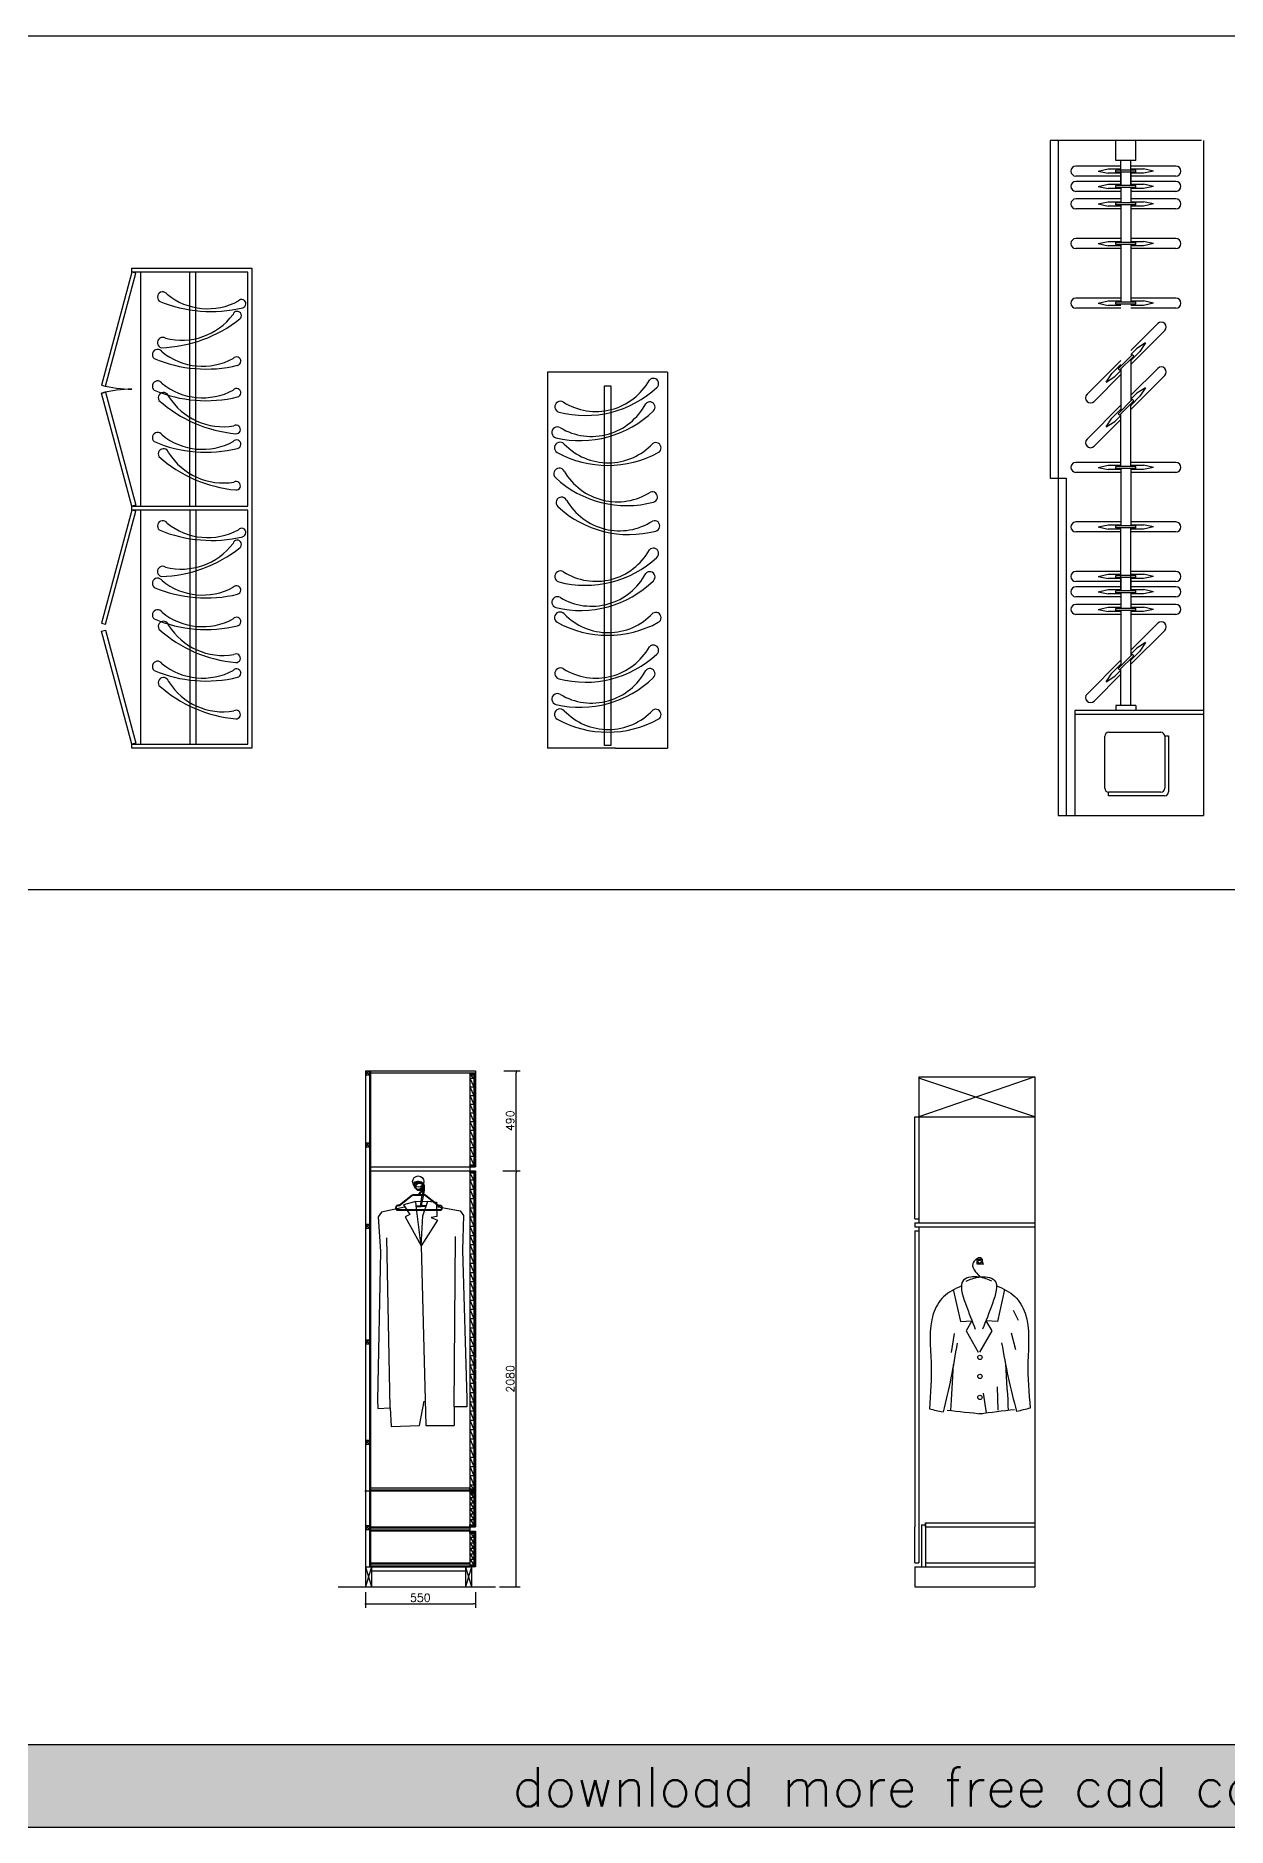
# Model space of a CAD drawing. Header units: millimetres. Extents: x 26866 to 57947, y 17126 to 36221.
# Drawn here: x 46070 to 52027, y 17126 to 26083 of the extents above; entities that cross this region are included whole.
import ezdxf

# ---------------------------------------------------------------- set-up
doc = ezdxf.new("R2010")
doc.units = ezdxf.units.MM
doc.layers.add('www.cad-blocks.net', color=7, linetype='Continuous')
doc.styles.add('ROMANS', font='romans.shx')
doc.styles.get("Standard").update_dxf_attribs({"font": 'arial.ttf'})
pattern_1 = [(45, (-34120.1517, 8833.268), (-2.24506403, 2.24506403), [])]
pattern_2 = [(45, (-9485.9012, -44453.6944), (-1.122532015, 1.122532015), [])]

# ---------------------------------------------------------------- blocks, each defined once
blk = doc.blocks.new('A$C41DA168A')
for p, q in [((151.4, 2380), (0, 1814.9)), ((19.3, 1809.8), (170.7, 2374.8)), ((151.4, 2380), (151.4, 2400)), ((151.4, 2400), (751.4, 2400)), ((731.4, 2380), (151.4, 2380)), ((170.7, 2374.8), (151.4, 2380)), ((196.6, 1210), (196.6, 2380)), ((441.4, 1210), (441.4, 2380)), ((471.4, 1210), (471.4, 2380)), ((731.4, 1210), (731.4, 2380)), ((751.4, 2400), (751.4, 0)), ((0, 1814.9), (19.3, 1809.8)), ((0, 1775.1), (19.3, 1780.2)), ((151.4, 1210), (0, 1775.1)), ((19.3, 1780.2), (170.7, 1215.2)), ((151.4, 1190), (0, 624.9)), ((19.3, 619.8), (170.7, 1184.8)), ((170.7, 1215.2), (151.4, 1210)), ((151.4, 1210), (731.4, 1210)), ((151.4, 1190), (151.4, 1210)), ((731.4, 1190), (151.4, 1190)), ((170.7, 1184.8), (151.4, 1190)), ((196.6, 20), (196.6, 1190)), ((441.4, 1190), (441.4, 20)), ((471.4, 1190), (471.4, 20)), ((731.4, 20), (731.4, 1190)), ((0, 624.9), (19.3, 619.8)), ((0, 585.1), (19.3, 590.2)), ((151.4, 20), (0, 585.1)), ((19.3, 590.2), (170.7, 25.2)), ((170.7, 25.2), (151.4, 20)), ((151.4, 0), (151.4, 20)), ((151.4, 20), (731.4, 20)), ((751.4, 0), (151.4, 0))]:
    blk.add_line(p, q)
for centre, radius, start, end in [((305.7, 2255.1), 26.3, 32.27517, 228.96506), ((530.9, 2518.7), 321.7, 230.8748, 298.39865), ((700.5, 2222.3), 21.4, 283.29422, 141.17028), ((548.2, 2849.7), 667, 247.08357, 283.63935), ((399.9, 2361), 321.7, 255.57974, 323.10358), ((677.9, 2162.6), 21.4, 307.99916, 165.87521), ((277.3, 2668.9), 667, 271.7885, 308.34429), ((280.2, 1967.6), 26.3, 32.27517, 228.96506), ((305.5, 2027.4), 26.3, 56.9801, 253.67), ((505.3, 2231.2), 321.7, 230.8748, 298.39865), ((522.6, 2562.2), 667, 247.08357, 283.63935), ((675, 1934.8), 21.4, 283.29422, 141.17028), ((151.4, 2380), 585, 255, 270), ((151.4, 1210), 585, 90, 105), ((280.2, 1809.7), 26.3, 32.27517, 228.96506), ((505.3, 2073.2), 321.7, 230.8748, 298.39865), ((675, 1776.9), 21.4, 283.29422, 141.17028), ((522.6, 2404.2), 667, 247.08357, 283.63935), ((309.6, 1752), 26.3, 13.45499, 210.14489), ((730.9, 2236.5), 667, 228.26339, 264.81917), ((607.8, 1928.8), 321.7, 212.05463, 279.57847), ((672.7, 1593.6), 21.4, 264.47404, 122.3501), ((280.2, 1552.2), 26.3, 32.27517, 228.96506), ((522.6, 2146.7), 667, 247.08357, 283.63935), ((505.3, 1815.7), 321.7, 230.8748, 298.39865), ((675, 1519.4), 21.4, 283.29422, 141.17028), ((309.6, 1470.8), 26.3, 13.45499, 210.14489), ((730.9, 1955.3), 667, 228.26339, 264.81917), ((607.8, 1647.6), 321.7, 212.05463, 279.57847), ((672.7, 1312.3), 21.4, 264.47404, 122.3501), ((305.7, 1111), 26.3, 32.27517, 228.96506), ((548.2, 1705.5), 667, 247.08357, 283.63935), ((530.9, 1374.6), 321.7, 230.8748, 298.39865), ((700.5, 1078.2), 21.4, 283.29422, 141.17028), ((277.3, 1524.8), 667, 271.7885, 308.34429), ((399.9, 1216.9), 321.7, 255.57974, 323.10358), ((677.9, 1018.5), 21.4, 307.99916, 165.87521), ((305.5, 883.3), 26.3, 56.9801, 253.67), ((280.2, 823.5), 26.3, 32.27517, 228.96506), ((505.3, 1087.1), 321.7, 230.8748, 298.39865), ((675, 790.7), 21.4, 283.29422, 141.17028), ((522.6, 1418), 667, 247.08357, 283.63935), ((280.2, 665.6), 26.3, 32.27517, 228.96506), ((522.6, 1260.1), 667, 247.08357, 283.63935), ((309.6, 607.9), 26.3, 13.45499, 210.14489), ((505.3, 929.1), 321.7, 230.8748, 298.39865), ((675, 632.8), 21.4, 283.29422, 141.17028), ((730.9, 1092.4), 667, 228.26339, 264.81917), ((607.8, 784.7), 321.7, 212.05463, 279.57847), ((672.7, 449.5), 21.4, 264.47404, 122.3501), ((280.2, 408.1), 26.3, 32.27517, 228.96506), ((522.6, 1002.6), 667, 247.08357, 283.63935), ((505.3, 671.6), 321.7, 230.8748, 298.39865), ((675, 375.3), 21.4, 283.29422, 141.17028), ((309.6, 326.7), 26.3, 13.45499, 210.14489), ((730.9, 811.2), 667, 228.26339, 264.81917), ((607.8, 503.5), 321.7, 212.05463, 279.57847), ((672.7, 168.2), 21.4, 264.47404, 122.3501)]:
    blk.add_arc(centre, radius, start, end)
blk = doc.blocks.new('A$C20D7642B')
for p, q in [((0, 1879.7), (0, 0)), ((600, 1879.7), (0, 1879.7)), ((285.2, 14), (285.2, 1812.3)), ((285.2, 1812.3), (316, 1812.3)), ((316, 1812.3), (316, 14)), ((600, 1879.7), (600, 0)), ((340, 0), (0, 0)), ((316, 14), (285.2, 14)), ((340, 0), (600, 0))]:
    blk.add_line(p, q)
for centre, radius, start, end in [((189.7, 2189.4), 526.2, 255.30638, 312.74923), ((242.6, 1988.3), 305.1, 237.78554, 330.91711), ((529.2, 1822.6), 26.4, 312.06888, 138.87685), ((64.5, 1707), 27.8, 56.33784, 252.73759), ((220.7, 1863.8), 305.1, 239.17077, 332.30233), ((511.2, 1705.1), 26.4, 313.4541, 140.26207), ((163, 2063.5), 526.2, 256.69161, 314.13445), ((49.5, 1578.3), 27.8, 57.72306, 254.12281), ((62.8, 1501.9), 27.8, 42.31003, 238.70978), ((303.8, 1731.6), 305.1, 223.75774, 316.8893), ((541.6, 1501.4), 26.4, 298.04107, 124.84904), ((301.2, 1939.5), 526.2, 241.27858, 298.72142), ((59.1, 1372.1), 27.8, 28.28014, 224.67989), ((396.5, 1738.9), 526.2, 227.24868, 284.69153), ((348.6, 1536.6), 305.1, 209.72784, 302.85941), ((70.6, 1227.4), 27.8, 28.28014, 224.67989), ((523.6, 1255.6), 26.4, 284.01118, 110.81915), ((408, 1594.2), 526.2, 227.24868, 284.69153), ((360, 1391.9), 305.1, 209.72784, 302.85941), ((535, 1110.9), 26.4, 284.01118, 110.81915), ((242.6, 1139.3), 305.1, 237.78554, 330.91711), ((529.2, 973.6), 26.4, 312.06888, 138.87685), ((189.7, 1340.3), 526.2, 255.30638, 312.74923), ((64.5, 857.9), 27.8, 56.33784, 252.73759), ((163, 1214.5), 526.2, 256.69161, 314.13445), ((220.7, 1014.8), 305.1, 239.17077, 332.30233), ((511.2, 856), 26.4, 313.4541, 140.26207), ((49.5, 729.2), 27.8, 57.72306, 254.12281), ((62.8, 652.8), 27.8, 42.31003, 238.70978), ((301.2, 1090.5), 526.2, 241.27858, 298.72142), ((303.8, 882.6), 305.1, 223.75774, 316.8893), ((541.6, 652.4), 26.4, 298.04107, 124.84904), ((189.7, 856), 526.2, 255.30638, 312.74923), ((242.6, 655), 305.1, 237.78554, 330.91711), ((529.2, 489.2), 26.4, 312.06888, 138.87685), ((64.5, 373.6), 27.8, 56.33784, 252.73759), ((220.7, 530.5), 305.1, 239.17077, 332.30233), ((511.2, 371.7), 26.4, 313.4541, 140.26207), ((49.5, 244.9), 27.8, 57.72306, 254.12281), ((163, 730.2), 526.2, 256.69161, 314.13445), ((62.8, 168.5), 27.8, 42.31003, 238.70978), ((303.8, 398.3), 305.1, 223.75774, 316.8893), ((541.6, 168), 26.4, 298.04107, 124.84904), ((301.2, 606.1), 526.2, 241.27858, 298.72142)]:
    blk.add_arc(centre, radius, start, end)
blk = doc.blocks.new('A$C58C54B33')
for p, q in [((0, 3373.7), (0, 1686.8)), ((755.9, 3373.7), (0, 3373.7)), ((40, 3373.7), (40, 0)), ((427.9, 3373.7), (327.9, 3373.7)), ((327.9, 3273.7), (327.9, 3373.7)), ((427.9, 3273.7), (427.9, 3373.7)), ((765.6, 3373.7), (765.6, 0)), ((352.9, 3246.6), (127.9, 3246.6)), ((239.3, 3221.6), (289.3, 3232.5)), ((289.3, 3232.5), (352.9, 3232.5)), ((427.9, 3273.7), (327.9, 3273.7)), ((427.9, 3226.6), (327.9, 3226.6)), ((327.9, 3216.6), (327.9, 3226.6)), ((352.9, 3150), (352.9, 3273.7)), ((402.9, 3150), (402.9, 3273.7)), ((627.9, 3246.6), (402.9, 3246.6)), ((402.9, 3232.5), (466.5, 3232.5)), ((427.9, 3216.6), (427.9, 3226.6)), ((516.5, 3221.6), (466.5, 3232.5)), ((352.9, 3196.6), (127.9, 3196.6)), ((352.9, 3170.1), (127.9, 3170.1)), ((239.3, 3221.6), (289.3, 3210.7)), ((239.3, 3145.1), (289.3, 3156.1)), ((239.3, 3145.1), (289.3, 3134.2)), ((352.9, 3210.7), (289.3, 3210.7)), ((289.3, 3156.1), (352.9, 3156.1)), ((427.9, 3216.6), (327.9, 3216.6)), ((427.9, 3150.1), (327.9, 3150.1)), ((327.9, 3140.1), (327.9, 3150.1)), ((427.9, 3140.1), (327.9, 3140.1)), ((352.9, 3216.6), (352.9, 3150.1)), ((352.9, 3140.1), (352.9, 3062.3)), ((402.9, 3216.6), (402.9, 3150.1)), ((466.5, 3210.7), (402.9, 3210.7)), ((627.9, 3196.6), (402.9, 3196.6)), ((627.9, 3170.1), (402.9, 3170.1)), ((402.9, 3156.1), (466.5, 3156.1)), ((402.9, 3140.1), (402.9, 3062.3)), ((427.9, 3140.1), (427.9, 3150.1)), ((516.5, 3221.6), (466.5, 3210.7)), ((516.5, 3145.1), (466.5, 3156.1)), ((516.5, 3145.1), (466.5, 3134.2)), ((352.9, 3120.1), (127.9, 3120.1)), ((352.9, 3082.3), (127.9, 3082.3)), ((239.3, 3057.3), (289.3, 3068.2)), ((239.3, 3057.3), (289.3, 3046.4)), ((352.9, 3134.2), (289.3, 3134.2)), ((289.3, 3068.2), (352.9, 3068.2)), ((352.9, 3046.4), (289.3, 3046.4)), ((427.9, 3062.3), (327.9, 3062.3)), ((327.9, 3052.3), (327.9, 3062.3)), ((427.9, 3052.3), (327.9, 3052.3)), ((352.9, 3052.3), (352.9, 2864)), ((466.5, 3134.2), (402.9, 3134.2)), ((627.9, 3120.1), (402.9, 3120.1)), ((627.9, 3082.3), (402.9, 3082.3)), ((402.9, 3068.2), (466.5, 3068.2)), ((402.9, 3052.3), (402.9, 2864)), ((466.5, 3046.4), (402.9, 3046.4)), ((427.9, 3052.3), (427.9, 3062.3)), ((516.5, 3057.3), (466.5, 3068.2)), ((516.5, 3057.3), (466.5, 3046.4)), ((352.9, 3032.3), (127.9, 3032.3)), ((627.9, 3032.3), (402.9, 3032.3)), ((352.9, 2884), (127.9, 2884)), ((239.3, 2859), (289.3, 2870)), ((289.3, 2870), (352.9, 2870)), ((627.9, 2884), (402.9, 2884)), ((402.9, 2870), (466.5, 2870)), ((516.5, 2859), (466.5, 2870)), ((352.9, 2834), (127.9, 2834)), ((239.3, 2859), (289.3, 2848.1)), ((352.9, 2848.1), (289.3, 2848.1)), ((427.9, 2864), (327.9, 2864)), ((327.9, 2854), (327.9, 2864)), ((427.9, 2854), (327.9, 2854)), ((352.9, 2854), (352.9, 2566.2)), ((402.9, 2854), (402.9, 2566.2)), ((466.5, 2848.1), (402.9, 2848.1)), ((627.9, 2834), (402.9, 2834)), ((427.9, 2854), (427.9, 2864)), ((516.5, 2859), (466.5, 2848.1)), ((352.9, 2586.2), (127.9, 2586.2)), ((352.9, 2536.2), (127.9, 2536.2)), ((239.3, 2561.2), (289.3, 2572.1)), ((239.3, 2561.2), (289.3, 2550.2)), ((289.3, 2572.1), (352.9, 2572.1)), ((352.9, 2550.2), (289.3, 2550.2)), ((327.9, 2556.2), (327.9, 2566.2)), ((427.9, 2566.2), (327.9, 2566.2)), ((427.9, 2556.2), (327.9, 2556.2)), ((627.9, 2586.2), (402.9, 2586.2)), ((402.9, 2572.1), (466.5, 2572.1)), ((466.5, 2550.2), (402.9, 2550.2)), ((627.9, 2536.2), (402.9, 2536.2)), ((427.9, 2556.2), (427.9, 2566.2)), ((516.5, 2561.2), (466.5, 2572.1)), ((516.5, 2561.2), (466.5, 2550.2)), ((537, 2459.1), (402.9, 2325)), ((572.4, 2423.8), (402.9, 2254.3)), ((402.9, 2305.1), (432.8, 2335)), ((475.9, 2362.7), (432.8, 2335)), ((475.9, 2362.7), (448.3, 2319.6)), ((352.9, 2275), (183.5, 2105.6)), ((307.6, 2209.8), (352.9, 2255.1)), ((409.7, 2303.6), (339, 2232.8)), ((416.8, 2296.5), (346.1, 2225.8)), ((448.3, 2319.6), (402.9, 2274.2)), ((402.9, 2282.6), (402.9, 2072.5)), ((416.8, 2296.5), (409.7, 2303.6)), ((352.9, 2204.3), (218.8, 2070.2)), ((279.9, 2166.7), (307.6, 2209.8)), ((279.9, 2166.7), (323, 2194.3)), ((352.9, 2224.2), (323, 2194.3)), ((346.1, 2225.8), (339, 2232.8)), ((352.9, 2232.6), (352.9, 2022.5)), ((537, 2234.9), (402.9, 2100.8)), ((572.4, 2199.5), (402.9, 2030)), ((409.7, 2079.3), (339, 2008.6)), ((416.8, 2072.2), (346.1, 2001.5)), ((402.9, 2080.9), (432.8, 2110.8)), ((448.3, 2095.3), (402.9, 2050)), ((416.8, 2072.2), (409.7, 2079.3)), ((475.9, 2138.4), (432.8, 2110.8)), ((475.9, 2138.4), (448.3, 2095.3)), ((352.9, 2050.8), (183.5, 1881.3)), ((352.9, 1980), (218.8, 1845.9)), ((279.9, 1942.4), (307.6, 1985.5)), ((307.6, 1985.5), (352.9, 2030.9)), ((352.9, 2000), (323, 1970)), ((346.1, 2001.5), (339, 2008.6)), ((352.9, 1745.1), (352.9, 2008.3)), ((402.9, 1745.1), (402.9, 2058.3)), ((279.9, 1942.4), (323, 1970)), ((352.9, 1765.1), (127.9, 1765.1)), ((352.9, 1715.1), (127.9, 1715.1)), ((239.3, 1740.1), (289.3, 1751.1)), ((239.3, 1740.1), (289.3, 1729.2)), ((289.3, 1751.1), (352.9, 1751.1)), ((352.9, 1729.2), (289.3, 1729.2)), ((427.9, 1745.1), (327.9, 1745.1)), ((327.9, 1735.1), (327.9, 1745.1)), ((427.9, 1735.1), (327.9, 1735.1)), ((352.9, 1735.1), (352.9, 1447.2)), ((627.9, 1765.1), (402.9, 1765.1)), ((402.9, 1751.1), (466.5, 1751.1)), ((402.9, 1735.1), (402.9, 1447.2)), ((466.5, 1729.2), (402.9, 1729.2)), ((627.9, 1715.1), (402.9, 1715.1)), ((427.9, 1735.1), (427.9, 1745.1)), ((516.5, 1740.1), (466.5, 1751.1)), ((516.5, 1740.1), (466.5, 1729.2)), ((0, 1686.8), (80, 1686.8)), ((80, 1686.8), (80, 0)), ((352.9, 1467.2), (127.9, 1467.2)), ((239.3, 1442.2), (289.3, 1453.2)), ((239.3, 1442.2), (289.3, 1431.3)), ((289.3, 1453.2), (352.9, 1453.2)), ((327.9, 1437.2), (327.9, 1447.2)), ((427.9, 1447.2), (327.9, 1447.2)), ((427.9, 1437.2), (327.9, 1437.2)), ((352.9, 1123), (352.9, 1437.2)), ((627.9, 1467.2), (402.9, 1467.2)), ((402.9, 1453.2), (466.5, 1453.2)), ((402.9, 1123), (402.9, 1437.2)), ((427.9, 1437.2), (427.9, 1447.2)), ((516.5, 1442.2), (466.5, 1453.2)), ((516.5, 1442.2), (466.5, 1431.3)), ((352.9, 1417.2), (127.9, 1417.2)), ((352.9, 1431.3), (289.3, 1431.3)), ((466.5, 1431.3), (402.9, 1431.3)), ((627.9, 1417.2), (402.9, 1417.2)), ((352.9, 1219.6), (127.9, 1219.6)), ((352.9, 1169.6), (127.9, 1169.6)), ((239.3, 1194.6), (289.3, 1205.5)), ((239.3, 1194.6), (289.3, 1183.7)), ((289.3, 1205.5), (352.9, 1205.5)), ((352.9, 1183.7), (289.3, 1183.7)), ((427.9, 1199.6), (327.9, 1199.6)), ((327.9, 1189.6), (327.9, 1199.6)), ((427.9, 1189.6), (327.9, 1189.6)), ((352.9, 1189.6), (352.9, 1123.1)), ((627.9, 1219.6), (402.9, 1219.6)), ((402.9, 1205.5), (466.5, 1205.5)), ((402.9, 1189.6), (402.9, 1123.1)), ((466.5, 1183.7), (402.9, 1183.7)), ((627.9, 1169.6), (402.9, 1169.6)), ((427.9, 1189.6), (427.9, 1199.6)), ((516.5, 1194.6), (466.5, 1205.5)), ((516.5, 1194.6), (466.5, 1183.7)), ((352.9, 1143.1), (127.9, 1143.1)), ((352.9, 1093.1), (127.9, 1093.1)), ((239.3, 1118.1), (289.3, 1129.1)), ((239.3, 1118.1), (289.3, 1107.2)), ((289.3, 1129.1), (352.9, 1129.1)), ((352.9, 1107.2), (289.3, 1107.2)), ((427.9, 1123.1), (327.9, 1123.1)), ((327.9, 1113.1), (327.9, 1123.1)), ((427.9, 1113.1), (327.9, 1113.1)), ((352.9, 1113.1), (352.9, 1035.3)), ((627.9, 1143.1), (402.9, 1143.1)), ((402.9, 1129.1), (466.5, 1129.1)), ((402.9, 1113.1), (402.9, 1035.3)), ((466.5, 1107.2), (402.9, 1107.2)), ((627.9, 1093.1), (402.9, 1093.1)), ((427.9, 1113.1), (427.9, 1123.1)), ((516.5, 1118.1), (466.5, 1129.1)), ((516.5, 1118.1), (466.5, 1107.2)), ((352.9, 1055.3), (127.9, 1055.3)), ((352.9, 1005.3), (127.9, 1005.3)), ((239.3, 1030.3), (289.3, 1041.2)), ((239.3, 1030.3), (289.3, 1019.4)), ((289.3, 1041.2), (352.9, 1041.2)), ((352.9, 1019.4), (289.3, 1019.4)), ((427.9, 1035.3), (327.9, 1035.3)), ((327.9, 1025.3), (327.9, 1035.3)), ((427.9, 1025.3), (327.9, 1025.3)), ((352.9, 1025.3), (352.9, 748.1)), ((627.9, 1055.3), (402.9, 1055.3)), ((402.9, 1041.2), (466.5, 1041.2)), ((402.9, 1025.3), (402.9, 798.1)), ((466.5, 1019.4), (402.9, 1019.4)), ((627.9, 1005.3), (402.9, 1005.3)), ((427.9, 1025.3), (427.9, 1035.3)), ((516.5, 1030.3), (466.5, 1041.2)), ((516.5, 1030.3), (466.5, 1019.4)), ((537, 960.5), (402.9, 826.4)), ((572.4, 925.2), (402.9, 755.7)), ((402.9, 806.5), (432.8, 836.4)), ((448.3, 821), (402.9, 775.6)), ((475.9, 864.1), (432.8, 836.4)), ((475.9, 864.1), (448.3, 821)), ((352.9, 776.4), (183.5, 607)), ((307.6, 711.2), (352.9, 756.5)), ((352.9, 725.6), (323, 695.7)), ((409.7, 805), (339, 734.3)), ((346.1, 727.2), (339, 734.3)), ((416.8, 797.9), (346.1, 727.2)), ((352.9, 550), (352.9, 734)), ((402.9, 550), (402.9, 784)), ((416.8, 797.9), (409.7, 805)), ((352.9, 705.7), (218.8, 571.6)), ((279.9, 668.1), (307.6, 711.2)), ((279.9, 668.1), (323, 695.7)), ((427.9, 550), (327.9, 550)), ((327.9, 550), (327.9, 525)), ((427.9, 550), (427.9, 525)), ((765.6, 525), (122.9, 525)), ((122.9, 525), (122.9, 0)), ((765.6, 505), (122.9, 505)), ((272.3, 135.5), (272.3, 395.5)), ((292.3, 415.5), (552.3, 415.5)), ((572.3, 397.6), (590.9, 397.6)), ((572.3, 395.5), (572.3, 135.5)), ((590.9, 397.6), (590.9, 117.6)), ((290.9, 97.6), (290.9, 115.5)), ((570.9, 97.6), (290.9, 97.6)), ((552.3, 115.5), (292.3, 115.5)), ((40, 0), (765.6, 0))]:
    blk.add_line(p, q)
for centre, radius, start, end in [((127.9, 3221.6), 25, 90, 270), ((627.9, 3221.6), 25, 270, 90), ((127.9, 3145.1), 25, 90, 270), ((627.9, 3145.1), 25, 270, 90), ((127.9, 3057.3), 25, 90, 270), ((627.9, 3057.3), 25, 270, 90), ((127.9, 2859), 25, 90, 270), ((627.9, 2859), 25, 270, 90), ((127.9, 2561.2), 25, 90, 270), ((627.9, 2561.2), 25, 270, 90), ((554.7, 2441.4), 25, 315, 135), ((554.7, 2217.2), 25, 315, 135), ((201.1, 2087.9), 25, 135, 315), ((201.1, 1863.6), 25, 135, 315), ((127.9, 1740.1), 25, 90, 270), ((627.9, 1740.1), 25, 270, 90), ((127.9, 1442.2), 25, 90, 270), ((627.9, 1442.2), 25, 270, 90), ((127.9, 1194.6), 25, 90, 270), ((627.9, 1194.6), 25, 270, 90), ((127.9, 1118.1), 25, 90, 270), ((627.9, 1118.1), 25, 270, 90), ((127.9, 1030.3), 25, 90, 270), ((627.9, 1030.3), 25, 270, 90), ((554.7, 942.8), 25, 315, 135), ((201.1, 589.3), 25, 135, 315), ((292.3, 395.5), 20, 90, 180), ((552.3, 395.5), 20, 0, 90), ((292.3, 135.5), 20, 180, 270), ((552.3, 135.5), 20, 270, 0), ((570.9, 117.6), 20, 270, 0)]:
    blk.add_arc(centre, radius, start, end)
blk = doc.blocks.new('DOT')
at = {"color": 0, "linetype": 'ByBlock'}
blk.add_line((-0.35, 0), (-1, 0), dxfattribs=at)
at = {"color": 0, "linetype": 'ByBlock', "const_width": 0.35}
blk.add_lwpolyline([(-0.175, 0, 1), (0.175, 0, 1)], format="xyb", close=True, dxfattribs=at)
blk = doc.blocks.new('A$C7D1201C7')
h = blk.add_hatch()
h.set_pattern_fill('ANSI31', color=256, style=0)
h.set_pattern_definition(pattern_1)
h.paths.add_polyline_path([(685.7, 2664.7), (685.7, 2674.7), (657.7, 2674.7), (657.7, 2664.7)])
h = blk.add_hatch()
h.set_pattern_fill('ANSI31,_O', color=256, scale=0.5)
h.set_pattern_definition(pattern_2)
h.paths.add_polyline_path([(685.7, 2204.7), (685.7, 2214.7), (657.7, 2214.7), (657.7, 2204.7)])
h = blk.add_hatch()
h.set_pattern_fill('ANSI31,_O', color=256, scale=0.5)
h.set_pattern_definition(pattern_2)
h.paths.add_polyline_path([(657.7, 2184.7), (657.7, 2174.7), (685.7, 2174.7), (685.7, 2184.7)])
h = blk.add_hatch()
h.set_pattern_fill('ANSI31', color=256, style=0)
h.set_pattern_definition(pattern_1)
h.paths.add_polyline_path([(685.7, 594.7), (657.7, 594.7), (657.7, 584.7), (685.7, 584.7)])
h = blk.add_hatch()
h.set_pattern_fill('ANSI31', color=256, scale=10, style=0)
h.set_pattern_definition([(45, (15017.477, -6808.88), (-22.45064, 22.45064), [])])
h.paths.add_polyline_path([(657.7, 581.1), (657.7, 570.6), (685.7, 570.6), (685.7, 581.1)])
h = blk.add_hatch()
h.set_pattern_fill('ANSI31', color=256, style=0)
h.set_pattern_definition([(45, (15017.477, -6808.8814), (-2.245064, 2.245064), [])])
h.paths.add_polyline_path([(685.7, 570.6), (685.7, 581.1), (657.7, 581.1), (657.7, 570.6)])
h = blk.add_hatch()
h.set_pattern_fill('ANSI31', color=256, style=0)
h.set_pattern_definition(pattern_1)
h.paths.add_polyline_path([(685.7, 404.7), (685.7, 414.7), (657.7, 414.7), (657.7, 404.7)])
h = blk.add_hatch()
h.set_pattern_fill('ANSI31', color=256, style=0)
h.set_pattern_definition(pattern_1)
h.paths.add_polyline_path([(685.7, 372.5), (685.7, 382.5), (657.7, 382.5), (657.7, 372.5)])
h = blk.add_hatch()
h.set_pattern_fill('ANSI31', color=256, style=0)
h.set_pattern_definition(pattern_1)
h.paths.add_polyline_path([(685.7, 214.7), (657.7, 214.7), (657.7, 204.7), (685.7, 204.7)])
for p, q in [((135.7, 2684.7), (135.7, 104.7)), ((135.7, 2684.7), (685.7, 2684.7)), ((135.7, 2684.7), (155.7, 2664.7)), ((155.7, 2684.7), (135.7, 2664.7)), ((135.7, 2664.7), (155.7, 2664.7)), ((155.7, 2684.7), (155.7, 204.7)), ((155.7, 2674.7), (685.7, 2674.7)), ((160.7, 2684.7), (160.7, 204.7)), ((657.7, 2674.7), (657.7, 2204.7)), ((657.7, 2664.7), (685.7, 2664.7)), ((677.7, 2647.9), (657.7, 2664.7)), ((657.7, 2647.9), (677.7, 2647.9)), ((657.7, 2647.9), (677.7, 2604.5)), ((657.7, 2604.5), (677.7, 2604.5)), ((657.7, 2604.5), (677.7, 2561.2)), ((657.7, 2604.5), (677.7, 2604.5)), ((677.7, 2664.7), (677.7, 2214.7)), ((682.7, 2664.7), (682.7, 2214.7)), ((685.7, 2684.7), (685.7, 2204.7)), ((827.7, 2684.7), (909.8, 2684.7)), ((889.8, 2195.4), (889.8, 2674.7)), ((657.7, 2561.2), (677.7, 2561.2)), ((657.7, 2561.2), (677.7, 2517.9)), ((657.7, 2561.2), (677.7, 2561.2)), ((657.7, 2517.9), (677.7, 2517.9)), ((657.7, 2517.9), (677.7, 2474.6)), ((657.7, 2517.9), (677.7, 2517.9)), ((657.7, 2474.6), (677.7, 2474.6)), ((657.7, 2474.6), (677.7, 2474.6)), ((657.7, 2474.6), (677.7, 2431.3)), ((657.7, 2431.3), (677.7, 2431.3)), ((657.7, 2431.3), (677.7, 2388)), ((657.7, 2431.3), (677.7, 2431.3)), ((657.7, 2388), (677.7, 2388)), ((657.7, 2388), (677.7, 2344.6)), ((657.7, 2388), (677.7, 2388)), ((657.7, 2344.6), (677.7, 2301.3)), ((657.7, 2344.6), (677.7, 2344.6)), ((657.7, 2344.6), (677.7, 2344.6)), ((155.7, 2325), (135.7, 2305)), ((135.7, 2325), (155.7, 2305)), ((135.7, 2325), (155.7, 2325)), ((135.7, 2305), (155.7, 2305)), ((657.7, 2301.3), (677.7, 2258)), ((657.7, 2301.3), (677.7, 2301.3)), ((657.7, 2301.3), (677.7, 2301.3)), ((657.7, 2258), (677.7, 2258)), ((657.7, 2258), (677.7, 2214.7)), ((155.7, 2204.7), (685.7, 2204.7)), ((155.7, 2184.7), (685.7, 2184.7)), ((657.7, 2214.7), (685.7, 2214.7)), ((657.7, 2204.7), (657.7, 2184.7)), ((657.7, 2184.7), (657.7, 584.7)), ((657.7, 2174.7), (685.7, 2174.7)), ((677.7, 2138.9), (658, 2174.7)), ((677.7, 2174.7), (677.7, 594.7)), ((682.7, 2174.7), (682.7, 594.7)), ((685.7, 2184.7), (685.7, 1249.7)), ((822.3, 2184.7), (910.2, 2184.7)), ((870.2, 2185.4), (869.8, 2185.4)), ((890.2, 114.7), (890.2, 2174.7)), ((369.2, 2063.4), (305.8, 2013.3)), ((371.1, 2060.9), (306.9, 2010.1)), ((377.1, 2066.1), (400, 2066.1)), ((377.1, 2062.9), (430.7, 2062.9)), ((385, 2115), (387.8, 2113.5)), ((419, 2089.9), (400, 2066.1)), ((421.3, 2087.7), (404.1, 2066.1)), ((404.1, 2066.1), (430.7, 2066.1)), ((436.6, 2060.9), (500.9, 2010.1)), ((438.6, 2063.4), (502, 2013.3)), ((657.7, 2138.9), (677.7, 2092.7)), ((657.7, 2138.9), (677.7, 2138.9)), ((657.7, 2092.7), (677.7, 2046.5)), ((657.7, 2092.7), (677.7, 2092.7)), ((215.8, 1977.5), (199.2, 1954.6)), ((331.8, 2003.9), (215.8, 1977.5)), ((305.8, 2013.3), (298.9, 2013.3)), ((306.9, 2010.1), (298.9, 2010.1)), ((300.1, 1990.8), (509.8, 1990.8)), ((300.1, 1987.6), (507.6, 1987.6)), ((388.1, 2032.1), (325.8, 2015.1)), ((325.8, 2015.1), (357.6, 1966.6)), ((388.1, 2032.1), (447.8, 2033.4)), ((389.3, 2009.9), (388.1, 2032.1)), ((389.3, 2009.9), (441.2, 2013)), ((414.9, 1810), (389.3, 2009.9)), ((389.6, 2004.9), (441.5, 2008)), ((410.2, 2006.3), (415.2, 2005.7)), ((423.7, 1959), (447.8, 2033.4)), ((447.8, 2033.4), (491.5, 2028.9)), ((491.5, 2028.9), (493.9, 1957.1)), ((492.2, 2006.7), (609.2, 1984.3)), ((500.9, 2010.1), (508.9, 2010.1)), ((502, 2013.3), (508.9, 2013.3)), ((609.2, 1984.3), (626.5, 1962.1)), ((657.7, 2046.5), (677.7, 2000.3)), ((657.7, 2046.5), (677.7, 2046.5)), ((657.7, 2000.3), (677.7, 1954.1)), ((657.7, 2000.3), (677.7, 2000.3)), ((135.7, 1918.2), (155.7, 1918.2)), ((135.7, 1918.2), (155.7, 1898.2)), ((155.7, 1918.2), (135.7, 1898.2)), ((135.7, 1898.2), (155.7, 1898.2)), ((199.2, 1954.6), (211.1, 1781.6)), ((357.6, 1966.6), (334.2, 1954.9)), ((334.2, 1954.9), (414.9, 1810)), ((414.9, 1810), (423.7, 1959)), ((496.4, 1938.6), (414.9, 1810)), ((493.9, 1957.1), (465.5, 1952.2)), ((465.5, 1952.2), (496.4, 1938.6)), ((626.5, 1962.1), (620.7, 1788.7)), ((657.7, 1954.1), (677.7, 1907.9)), ((657.7, 1954.1), (677.7, 1954.1)), ((657.7, 1907.9), (677.7, 1861.8)), ((657.7, 1907.9), (677.7, 1907.9)), ((260.6, 999.2), (243.7, 1849.9)), ((414.9, 1810), (437.3, 911.8)), ((580.6, 1004.8), (585.7, 1855.9)), ((657.7, 1861.8), (677.7, 1815.6)), ((657.7, 1861.8), (677.7, 1861.8)), ((657.7, 1815.6), (677.7, 1769.4)), ((657.7, 1815.6), (677.7, 1815.6)), ((211.1, 1781.6), (196.6, 1037.9)), ((620.7, 1788.7), (643.3, 1045.6)), ((657.7, 1769.4), (677.7, 1723.2)), ((657.7, 1769.4), (677.7, 1769.4)), ((657.7, 1723.2), (677.7, 1677)), ((657.7, 1723.2), (677.7, 1723.2)), ((657.7, 1677), (677.7, 1677)), ((657.7, 1677), (677.7, 1630.8)), ((657.7, 1630.8), (677.7, 1584.6)), ((657.7, 1630.8), (677.7, 1630.8)), ((657.7, 1584.6), (677.7, 1538.4)), ((657.7, 1584.6), (677.7, 1584.6)), ((657.7, 1538.4), (677.7, 1492.3)), ((657.7, 1538.4), (677.7, 1538.4)), ((657.7, 1492.3), (677.7, 1492.3)), ((657.7, 1492.3), (677.7, 1446.1)), ((657.7, 1446.1), (677.7, 1399.9)), ((657.7, 1446.1), (677.7, 1446.1)), ((657.7, 1399.9), (677.7, 1353.7)), ((657.7, 1399.9), (677.7, 1399.9)), ((657.7, 1353.7), (677.7, 1307.5)), ((657.7, 1353.7), (677.7, 1353.7)), ((155.7, 1339.7), (135.7, 1319.7)), ((135.7, 1339.7), (155.7, 1319.7)), ((135.7, 1339.7), (155.7, 1339.7)), ((135.7, 1319.7), (155.7, 1319.7)), ((657.7, 1307.5), (677.7, 1261.3)), ((657.7, 1307.5), (677.7, 1307.5)), ((657.7, 1261.3), (677.7, 1215.1)), ((657.7, 1261.3), (677.7, 1261.3)), ((657.7, 1215.1), (677.7, 1168.9)), ((657.7, 1215.1), (677.7, 1215.1)), ((657.7, 1168.9), (677.7, 1122.8)), ((657.7, 1168.9), (677.7, 1168.9)), ((682.7, 1249.7), (685.7, 1249.7)), ((682.7, 1244.7), (685.7, 1244.7)), ((682.7, 1194.7), (685.7, 1194.7)), ((682.7, 1189.7), (685.7, 1189.7)), ((685.7, 1244.7), (685.7, 1194.7)), ((685.7, 1189.7), (685.7, 1139.7)), ((657.7, 1122.8), (677.7, 1076.6)), ((657.7, 1122.8), (677.7, 1122.8)), ((657.7, 1076.6), (677.7, 1030.4)), ((657.7, 1076.6), (677.7, 1076.6)), ((682.7, 1139.7), (685.7, 1139.7)), ((682.7, 1134.7), (685.7, 1134.7)), ((685.7, 1134.7), (685.7, 584.7)), ((196.6, 1037.9), (197.8, 997)), ((197.8, 997), (260.6, 999.2)), ((260.6, 999.2), (265.3, 906.4)), ((407.1, 911.3), (430.3, 1033.1)), ((580.6, 1004.8), (579.3, 911.8)), ((643.5, 1004.8), (580.6, 1004.8)), ((643.3, 1045.6), (643.5, 1004.8)), ((657.7, 1030.4), (677.7, 984.2)), ((657.7, 1030.4), (677.7, 1030.4)), ((265.3, 906.4), (407.1, 911.3)), ((437.3, 911.8), (579.3, 911.8)), ((657.7, 984.2), (677.7, 984.2)), ((657.7, 984.2), (677.7, 938)), ((657.7, 938), (677.7, 938)), ((657.7, 938), (677.7, 891.8)), ((155.7, 837.3), (135.7, 817.3)), ((135.7, 837.3), (155.7, 817.3)), ((135.7, 837.3), (155.7, 837.3)), ((135.7, 817.3), (155.7, 817.3)), ((657.7, 891.8), (677.7, 891.8)), ((657.7, 891.8), (677.7, 845.6)), ((657.7, 845.6), (677.7, 799.4)), ((657.7, 845.6), (677.7, 845.6)), ((657.7, 799.4), (677.7, 753.3)), ((657.7, 799.4), (677.7, 799.4)), ((657.7, 753.3), (677.7, 707.1)), ((657.7, 753.3), (677.7, 753.3)), ((657.7, 707.1), (677.7, 660.9)), ((657.7, 707.1), (677.7, 707.1)), ((657.7, 660.9), (677.7, 660.9)), ((657.7, 660.9), (677.7, 614.7)), ((132.7, 584.7), (685.7, 584.7)), ((160.7, 599.7), (657.7, 599.7)), ((160.7, 589.7), (657.7, 589.7)), ((648.3, 584.7), (682.7, 584.7)), ((657.7, 614.7), (677.7, 594.7)), ((657.7, 614.7), (677.7, 614.7)), ((657.7, 614.7), (677.7, 614.7)), ((657.7, 594.7), (685.7, 594.7)), ((657.7, 581.1), (657.7, 404.7)), ((657.7, 581.1), (685.7, 581.1)), ((657.7, 570.6), (685.7, 570.6)), ((657.7, 551.3), (677.7, 551.3)), ((657.7, 551.3), (677.7, 551.3)), ((657.7, 551.3), (677.7, 523)), ((657.7, 551.3), (677.7, 551.3)), ((657.7, 551.3), (677.7, 551.3)), ((663.4, 570.6), (677.7, 550.3)), ((677.7, 570.6), (677.7, 414.7)), ((682.7, 570.6), (682.7, 414.7)), ((685.7, 604.7), (685.7, 584.7)), ((685.7, 584.7), (685.7, 404.7)), ((657.7, 524), (677.7, 524)), ((657.7, 524), (677.7, 524)), ((657.7, 524), (677.7, 495.7)), ((657.7, 524), (677.7, 524)), ((657.7, 524), (677.7, 524)), ((657.7, 496.7), (677.7, 496.7)), ((657.7, 496.7), (677.7, 496.7)), ((657.7, 496.7), (677.7, 468.3)), ((657.7, 496.7), (677.7, 496.7)), ((657.7, 496.7), (677.7, 496.7)), ((657.7, 469.3), (677.7, 469.3)), ((657.7, 469.3), (677.7, 469.3)), ((657.7, 469.3), (677.7, 441)), ((657.7, 469.3), (677.7, 469.3)), ((657.7, 469.3), (677.7, 469.3)), ((155.7, 411.1), (135.7, 391.1)), ((135.7, 411.1), (155.7, 391.1)), ((135.7, 411.1), (155.7, 411.1)), ((135.7, 391.1), (155.7, 391.1)), ((160.7, 404.7), (657.7, 404.7)), ((160.7, 399.7), (657.7, 399.7)), ((160.7, 389.7), (657.7, 389.7)), ((160.7, 384.7), (657.7, 384.7)), ((657.7, 442), (677.7, 442)), ((657.7, 442), (677.7, 442)), ((657.7, 404.7), (657.7, 414.7)), ((657.7, 414.7), (685.7, 414.7)), ((657.7, 414.7), (685.7, 414.7)), ((657.7, 404.7), (657.7, 382.5)), ((657.7, 404.7), (685.7, 404.7)), ((657.7, 372.5), (657.7, 382.5)), ((657.7, 382.5), (685.7, 382.5)), ((657.7, 376.2), (657.7, 204.7)), ((657.7, 372.5), (685.7, 372.5)), ((659, 442), (679, 442)), ((659, 442), (679, 442)), ((659, 442), (679, 413.7)), ((659, 414.7), (679, 414.7)), ((659, 414.7), (679, 414.7)), ((662.8, 372.5), (677.7, 351.3)), ((677.7, 372.5), (677.7, 214.7)), ((682.7, 372.5), (682.7, 214.7)), ((685.7, 382.5), (685.7, 204.7)), ((657.7, 352.3), (677.7, 324)), ((657.7, 352.3), (677.7, 352.3)), ((657.7, 352.3), (677.7, 352.3)), ((657.7, 325), (677.7, 296.7)), ((657.7, 325), (677.7, 325)), ((657.7, 325), (677.7, 325)), ((657.7, 297.7), (677.7, 269.3)), ((657.7, 297.7), (677.7, 297.7)), ((657.7, 297.7), (677.7, 297.7)), ((657.7, 270.4), (677.7, 270.4)), ((657.7, 270.4), (677.7, 242)), ((657.7, 270.4), (677.7, 270.4)), ((135.7, 204.7), (657.7, 204.7)), ((135.7, 204.7), (165.7, 104.7)), ((165.7, 204.7), (135.7, 104.7)), ((160.7, 224.7), (657.7, 224.7)), ((160.7, 219.7), (657.7, 219.7)), ((160.7, 209.7), (657.7, 209.7)), ((165.7, 204.7), (165.7, 104.7)), ((165.7, 184.7), (635.7, 184.7)), ((635.7, 204.7), (665.7, 104.7)), ((665.7, 204.7), (635.7, 104.7)), ((635.7, 204.7), (635.7, 104.7)), ((657.7, 243), (677.7, 243)), ((657.7, 243), (677.7, 214.7)), ((657.7, 214.7), (685.7, 214.7)), ((685.7, 204.7), (657.7, 204.7)), ((665.7, 204.7), (665.7, 104.7)), ((0, 104.7), (785.9, 104.7)), ((805.9, 104.7), (910.2, 104.7)), ((135.7, 77.5), (135.7, 0)), ((145.7, 20), (675.7, 20)), ((685.7, 77.5), (685.7, 0))]:
    blk.add_line(p, q)
for centre, radius in [((400, 2130.9), 28.2), ((400.7, 2112.2), 20), ((406.3, 2105.5), 20.1), ((406.3, 2105.5), 18.2)]:
    blk.add_circle(centre, radius)
for centre, radius, start, end in [((377.1, 2053.3), 12.8, 90, 128.30684), ((377.1, 2053.3), 9.6, 90, 128.30684), ((406.3, 2105.5), 23.3, 310.06539, 155.89738), ((430.7, 2053.3), 12.8, 51.69316, 90), ((430.7, 2053.3), 9.6, 51.69316, 90), ((299, 2000.4), 12.9, 90.46867, 275.26385), ((299, 2000.4), 9.68, 90.46867, 275.26385), ((508.8, 2000.4), 12.9, 264.73615, 89.53133), ((508.8, 2000.4), 9.68, 264.73615, 89.53133)]:
    blk.add_arc(centre, radius, start, end)
for points, knots in [([(378.5, 2124.8), (381.6, 2128.1), (392.7, 2135.5), (451.1, 2127.7), (422.5, 2068.7), (415.2, 2005.7)], [26.779345, 26.779345, 26.779345, 26.779345, 36.028123, 54.398651, 127.377518, 127.377518, 127.377518, 127.377518]), ([(386.2, 2124.8), (387.2, 2125.5), (388.2, 2126.1), (390, 2126.9), (390.7, 2127.1), (392, 2127.5), (392.7, 2127.7), (395, 2128.2), (396.5, 2128.4), (399.8, 2128.5), (401.4, 2128.5), (405.3, 2128.1), (407.6, 2127.6), (410.8, 2126.7), (411.9, 2126.3), (414.7, 2125.1), (416.2, 2124.2), (418.8, 2122.3), (419.9, 2121.3), (421.7, 2119), (422.5, 2117.7), (423.8, 2114.9), (424.3, 2113.4), (425.2, 2110.1), (425.4, 2108.3), (425.7, 2104.4), (425.8, 2102.4), (425.6, 2095.8), (425, 2091), (423.2, 2080.7), (422, 2075.4), (419.4, 2064.4), (418.1, 2058.8), (415.6, 2047.6), (411.6, 2015.6), (410.6, 2008.9), (410.4, 2007.6), (410.2, 2006.3)], [31.226714, 31.226714, 31.226714, 31.226714, 34.318917, 34.318917, 36.162589, 36.162589, 38.006261, 38.006261, 41.693606, 41.693606, 45.38095, 45.38095, 50.52524, 50.52524, 53.346092, 53.346092, 58.369922, 58.369922, 63.393751, 63.393751, 68.417581, 68.417581, 73.441411, 73.441411, 78.465241, 78.465241, 83.48907, 83.48907, 93.852565, 93.852565, 104.216059, 104.216059, 114.579554, 114.579554, 124.943048, 124.943048, 127.377518, 127.377518, 127.377518, 127.377518])]:
    blk.add_open_spline(points, degree=3, knots=knots)
at = {"xscale": 10, "yscale": 10, "zscale": 10}
for p, rotation in [((889.8, 2684.7), 90), ((889.8, 2185.4), 270), ((890.2, 2184.7), 90), ((890.2, 104.7), 270), ((135.7, 20), 180)]:
    blk.add_blockref('DOT', p, dxfattribs=dict(at, rotation=rotation))
blk.add_blockref('DOT', (685.7, 20), dxfattribs=at)
at = {"char_height": 40, "attachment_point": 5, "rotation": 90, "style": 'ROMANS'}
for s, insert in [('\\A1;490', (859.8, 2435.1)), ('\\A1;2080', (860.2, 1144.7))]:
    blk.add_mtext(s, dxfattribs=dict(at, insert=insert))
at = {"insert": (410.7, 50), "char_height": 40, "attachment_point": 5, "style": 'ROMANS'}
blk.add_mtext('\\A1;550', dxfattribs=at)
at = {"flags": 9}
for tag in ['XSIZE', 'YSIZE', 'ZSIZE']:
    blk.add_attdef(tag, (509.8, 1990.8), '', height=0.4, dxfattribs=at)
blk = doc.blocks.new('A$C6F591E44')
for p, q in [((600, 2550), (20, 2350)), ((20, 2550), (600, 2550)), ((20, 2550), (20, 1820)), ((600, 2350), (20, 2543.3)), ((600, 2550), (600, 0)), ((0, 2350), (600, 2350)), ((0, 1840), (0, 2350)), ((0, 1840), (20, 1840)), ((0, 1820), (600, 1820)), ((0, 1820), (0, 1800)), ((0, 1800), (600, 1800)), ((20, 1800), (20, 120)), ((0, 1780), (0, 300)), ((0, 1780), (20, 1780)), ((192.6, 1486.6), (228.3, 1326)), ((448.9, 1486.6), (413.2, 1326)), ((492.4, 1383.4), (517.1, 1334.1)), ((196.2, 1267.2), (182.1, 1172)), ((228.3, 1326), (285.9, 1330.2)), ((285.9, 1330.2), (256.1, 1280.4)), ((256.1, 1280.4), (317.6, 1173.4)), ((385.5, 1280.4), (323.9, 1173.4)), ((355.7, 1330.2), (385.5, 1280.4)), ((413.2, 1326), (355.7, 1330.2)), ((481.9, 1270.7), (503, 1186.1)), ((411.3, 999.4), (414.9, 883.1)), ((341.4, 968.9), (357.4, 869.3)), ((0, 120), (0, 300)), ((33, 310), (33, 100)), ((33, 310), (53, 310)), ((53, 320), (600, 320)), ((53, 320), (53, 100)), ((53, 300), (53, 320)), ((53, 300), (600, 300)), ((0, 120), (20, 120)), ((0, 100), (600, 100)), ((0, 100), (0, 0)), ((53, 120), (600, 120)), ((0, 0), (600, 0))]:
    blk.add_line(p, q)
blk.add_lwpolyline([(337.1, 1613.3), (312.1, 1613.3), (312.1, 1638.3), (337.1, 1638.3)], close=True)
for centre, radius in [((324.3, 1625.8), 7.5), ((325.5, 1147.4), 10.8), ((325.5, 1052.3), 10.8), ((325.5, 947.4), 10.8)]:
    blk.add_circle(centre, radius)
for points, knots in [([(342.8, 1609.7), (340.3, 1625.6), (334.6, 1661.5), (275.2, 1617.7), (301.5, 1576.3), (318.2, 1557.9), (325.3, 1550.2)], [0, 0, 0, 0, 37.693101, 85.315748, 129.582548, 161.856405, 161.856405, 161.856405, 161.856405]), ([(385.2, 1527.7), (365.1, 1536.8), (321.8, 1556.2), (209.5, 1544.2), (258, 1400.4), (286.7, 1327.8), (302.3, 1288.5)], [0, 0, 0, 0, 67.946868, 146.209096, 263.123276, 400.988851, 400.988851, 400.988851, 400.988851]), ([(256.4, 1527.7), (276.5, 1536.8), (319.8, 1556.2), (432, 1544.2), (383.6, 1400.4), (354.8, 1327.8), (339.2, 1288.5)], [0, 0, 0, 0, 67.946868, 146.209096, 263.123276, 400.988851, 400.988851, 400.988851, 400.988851]), ([(233.4, 1504.4), (200.7, 1489.3), (137.3, 1460), (61.7, 1320.8), (89.7, 1124.1), (78.4, 966.6), (72.9, 890)], [0, 0, 0, 0, 105.541352, 204.445179, 448.595332, 679.800347, 679.800347, 679.800347, 679.800347]), ([(408.7, 1505.4), (441.6, 1490.7), (505.3, 1462.2), (582.6, 1323.9), (556.8, 1126.9), (570.5, 969.6), (577.2, 893)], [0, 0, 0, 0, 105.541352, 204.445179, 448.595332, 679.827822, 679.827822, 679.827822, 679.827822]), ([(211.4, 1218.7), (202, 1160.6), (183.1, 1044.9), (155.1, 931.1), (141.1, 874.4)], [0, 0, 0, 0, 176.515054, 351.530965, 351.530965, 351.530965, 351.530965]), ([(434.1, 1220.1), (444.2, 1162.1), (464.4, 1046.5), (494.3, 933.1), (509.2, 876.6)], [0, 0, 0, 0, 176.515054, 351.678981, 351.678981, 351.678981, 351.678981])]:
    blk.add_open_spline(points, degree=3, knots=knots)
for points in [[(192.6, 1112.3), (188, 1030.9), (183.5, 949.6), (179.3, 881.7)], [(454.2, 1113.8), (458.7, 1032), (463.3, 950.1), (467.6, 882)], [(72.9, 890), (95.7, 884.8), (118.4, 879.6), (141.1, 874.4)], [(161.2, 883.7), (219.9, 877.3), (278.6, 871), (337.4, 864.7)], [(498.6, 885.7), (439.9, 878.7), (381.3, 871.6), (322.6, 864.6)], [(577.2, 893), (554.5, 887.6), (531.8, 882.1), (509.2, 876.6)]]:
    blk.add_open_spline(points, degree=3)
blk = doc.blocks.new('FORMAT')
at = {"layer": 'www.cad-blocks.net', "true_color": 0x546d8e}
h = blk.add_hatch(color=155, dxfattribs=at)
h.set_gradient(color1=(68, 68, 68), color2=(84, 109, 142), tint=1)
h.paths.add_polyline_path([(29253, 17539.9), (29253, 17126.4), (57946.5, 17126.4), (57946.5, 17539.9)])
at = {"layer": 'www.cad-blocks.net', "color": 155, "true_color": 0x546d8e}
for p, q in [((29253, 26082.7), (53210.9, 26082.7)), ((29253, 21814.9), (57946.5, 21814.9)), ((29253, 17539.9), (57946.5, 17539.9)), ((29253, 17126.4), (57946.5, 17126.4))]:
    blk.add_line(p, q, dxfattribs=at)
at = {"layer": 'www.cad-blocks.net', "insert": (48453.7, 17427.1), "char_height": 196.56, "attachment_point": 1}
blk.add_mtext_dynamic_manual_height_columns('{\\Fsimplex|c0;\\C255;\\c16777215;download more free cad collection at: www.cad-blocks.net}', width=45138.163, gutter_width=12.5, heights=[0], dxfattribs=at)

msp = doc.modelspace()

# ---------------------------------------------------------------- block references
for name, p in [('A$C58C54B33', (51142.9, 22185)), ('A$C41DA168A', (46399.2, 22521.3)), ('A$C20D7642B', (48628.8, 22521.3)), ('A$C7D1201C7', (47582.3, 18223.2)), ('A$C6F591E44', (50465.3, 18327.9))]:
    msp.add_blockref(name, p)
at = {"layer": 'www.cad-blocks.net'}
msp.add_blockref('FORMAT', (0, 0), dxfattribs=at)

doc.saveas('drawing.dxf')
